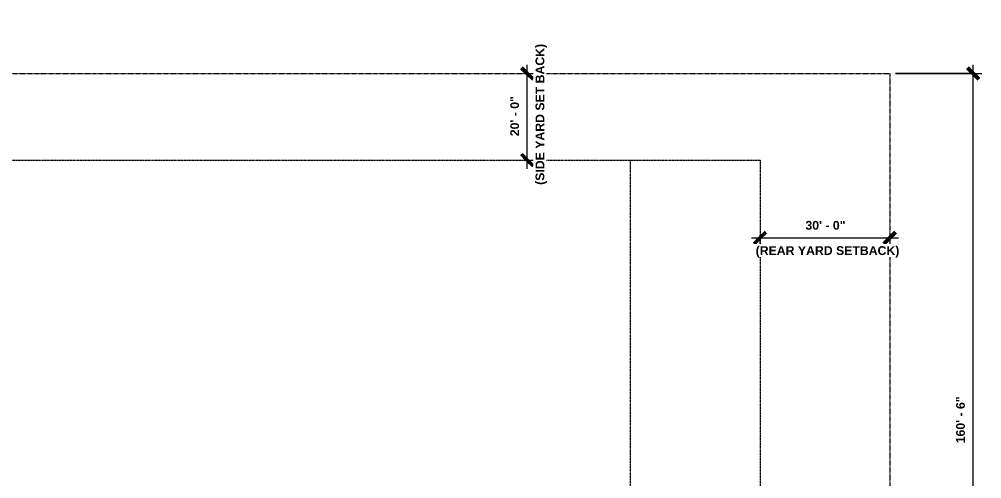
# Model space of a CAD drawing. Header units: inches. Extents: x 20001 to 27263, y -26025 to -18997.
# Drawn here: x 24592 to 27263, y -20323 to -19048 of the extents above; entities that cross this region are included whole.
import ezdxf

# ---------------------------------------------------------------- set-up
doc = ezdxf.new("R2010")
doc.units = ezdxf.units.IN
doc.header["$MEASUREMENT"] = 0
doc.linetypes.add('Center 1_4_', pattern=[0.53125, 0.25, -0.09375, 0.09375, -0.09375])
doc.linetypes.add('Hidden', pattern=[0.28125, 0.1875, -0.09375])
for name, color, linetype, lineweight in [('A-ANNO-DIMS', 211, 'Continuous', 9), ('A-ANNO-DIMS-256', 211, 'Continuous', 9), ('A-PROP-SBCK', 71, 'Hidden', 13), ('PROP', 3, 'Center 1_4_', 13)]:
    doc.layers.add(name, color=color, linetype=linetype, lineweight=lineweight)
doc.styles.add('Arial_B', font='arialbd.ttf', dxfattribs={"height": 24.354149})
doc.dimstyles.new('OD_Dimension_-_1_4__Tol__1', dxfattribs={"dimscale": 12, "dimtxt": 24, "dimasz": 2.666667, "dimexe": 2, "dimexo": 1.333333, "dimgap": 1.333333, "dimtad": 1, "dimrnd": 0.25, "dimzin": 1, "dimdsep": 46, "dimlunit": 4, "dimtxsty": 'Arial_B', "dimblk1": 'OBLIQUE', "dimblk2": 'OBLIQUE', "dimsah": 1, "dimcen": 0.09, "dimdle": 2, "dimazin": 0, "dimtfac": 1, "dimtdec": 4, "dimtix": 1, "dimtmove": 0, "dimatfit": 3, "dimfxl": 1, "dimtvp": 1, "dimtfill": 1, "dimfrac": 2, "dimtolj": 1, "dimtzin": 0, "dimlwd": 13, "dimlwe": 13, "dimarcsym": 2})

# ---------------------------------------------------------------- blocks, each defined once
blk = doc.blocks.new('DIMBLOCK83-Site Plan - Phase 1')
at = {"layer": 'A-ANNO-DIMS-256', "lineweight": 13}
for p, q in [((27239, -21124.3), (27239, -19174.2)), ((27023.5, -19198.2), (27263, -19198.2)), ((27239, -19198.2), (27023.5, -19198.2)), ((26293.6, -21124.3), (27263, -21124.3)), ((27239, -21124.3), (26293.6, -21124.3))]:
    blk.add_line(p, q, dxfattribs=at)
at = {"layer": 'A-ANNO-DIMS-256', "lineweight": 50}
for p, q in [((27239, -19198.2), (27223, -19182.2)), ((27239, -19198.2), (27255, -19214.2)), ((27239, -21124.3), (27223, -21108.3)), ((27239, -21124.3), (27255, -21140.3))]:
    blk.add_line(p, q, dxfattribs=at)
at = {"layer": 'A-ANNO-DIMS-256', "color": 0, "lineweight": 13, "insert": (27191.8, -20224.3), "char_height": 24.35, "width": 151.314, "attachment_point": 1, "rotation": 90, "line_spacing_factor": 0.938532, "style": 'Arial_B', "bg_fill": 3, "box_fill_scale": 1.25, "bg_fill_color": 0, "bg_fill_transparency": 0}
blk.add_mtext('160\' - 6"', dxfattribs=at)
blk = doc.blocks.new('_Oblique')
at = {"color": 0, "linetype": 'ByBlock', "lineweight": -2}
blk.add_line((-0.5, -0.5), (0.5, 0.5), dxfattribs=at)
blk = doc.blocks.new('DIMBLOCK92-Site Plan - Phase 1')
at = {"layer": 'A-ANNO-DIMS-256', "lineweight": 13}
for p, q in [((26623.5, -19654.4), (27031.5, -19654.4)), ((26647.5, -19647.8), (26647.5, -19678.4)), ((26647.5, -19654.4), (26647.5, -19647.8)), ((27007.5, -19647.8), (27007.5, -19678.4)), ((27007.5, -19654.4), (27007.5, -19647.8))]:
    blk.add_line(p, q, dxfattribs=at)
at = {"layer": 'A-ANNO-DIMS-256', "lineweight": 50}
for p, q in [((26647.5, -19654.4), (26631.5, -19670.4)), ((26647.5, -19654.4), (26663.5, -19638.4)), ((27007.5, -19654.4), (26991.5, -19670.4)), ((27007.5, -19654.4), (27023.5, -19638.4))]:
    blk.add_line(p, q, dxfattribs=at)
at = {"layer": 'A-ANNO-DIMS-256', "color": 0, "lineweight": 13, "insert": (26773.6, -19607.2), "char_height": 24.35, "width": 129.371, "attachment_point": 1, "line_spacing_factor": 0.938532, "style": 'Arial_B', "bg_fill": 3, "box_fill_scale": 1.25, "bg_fill_color": 0, "bg_fill_transparency": 0}
blk.add_mtext('30\' - 0"', dxfattribs=at)
at = {"layer": 'A-ANNO-DIMS-256', "color": 0, "lineweight": 13, "insert": (26635.5, -19677.3), "char_height": 24.354, "width": 460.8, "attachment_point": 1, "line_spacing_factor": 0.938532, "style": 'Arial_B', "bg_fill": 3, "box_fill_scale": 1.25, "bg_fill_color": 0, "bg_fill_transparency": 0}
blk.add_mtext('(REAR YARD SETBACK)', dxfattribs=at)
blk = doc.blocks.new('DIMBLOCK106-Site Plan - Phase 1')
at = {"layer": 'A-ANNO-DIMS-256', "lineweight": 13}
for p, q in [((26001.6, -19462.2), (26001.6, -19174.2)), ((25995, -19198.2), (26025.6, -19198.2)), ((26001.6, -19198.2), (25995, -19198.2)), ((25995, -19438.2), (26025.6, -19438.2)), ((26001.6, -19438.2), (25995, -19438.2))]:
    blk.add_line(p, q, dxfattribs=at)
at = {"layer": 'A-ANNO-DIMS-256', "lineweight": 50}
for p, q in [((26001.6, -19198.2), (25985.6, -19182.2)), ((26001.6, -19198.2), (26017.6, -19214.2)), ((26001.6, -19438.2), (25985.6, -19422.2)), ((26001.6, -19438.2), (26017.6, -19454.2))]:
    blk.add_line(p, q, dxfattribs=at)
at = {"layer": 'A-ANNO-DIMS-256', "color": 0, "lineweight": 13, "insert": (25954.4, -19372.1), "char_height": 24.35, "width": 129.371, "attachment_point": 1, "rotation": 90, "line_spacing_factor": 0.938532, "style": 'Arial_B', "bg_fill": 3, "box_fill_scale": 1.25, "bg_fill_color": 0, "bg_fill_transparency": 0}
blk.add_mtext('20\' - 0"', dxfattribs=at)
at = {"layer": 'A-ANNO-DIMS-256', "color": 0, "lineweight": 13, "insert": (26024.5, -19507.1), "char_height": 24.354, "width": 453.486, "attachment_point": 1, "rotation": 90, "line_spacing_factor": 0.938532, "style": 'Arial_B', "bg_fill": 3, "box_fill_scale": 1.25, "bg_fill_color": 0, "bg_fill_transparency": 0}
blk.add_mtext('(SIDE YARD SET BACK)', dxfattribs=at)

msp = doc.modelspace()

# ---------------------------------------------------------------- linework, layer by layer
at = {"layer": 'A-PROP-SBCK'}
for p, q in [((21404.23523, -19438.18055), (26647.51523, -19438.18055)), ((26287.51523, -19438.18055), (26287.51523, -25779.86428)), ((26647.51523, -19438.18055), (26647.51523, -25801.37622))]:
    msp.add_line(p, q, dxfattribs=at)
at = {"layer": 'PROP'}
for p, q in [((20984.23523, -19198.18055), (27007.51523, -19198.18055)), ((27007.51523, -19198.18055), (27007.51523, -25943.10222))]:
    msp.add_line(p, q, dxfattribs=at)

# ---------------------------------------------------------------- next in the draw order: dimensions: what is measured, and where the dimension line sits
at = {"layer": 'A-ANNO-DIMS', "lineweight": 13}
dim = msp.add_linear_dim(base=(26001.62496, -19198.18055), p1=(25978.99754, -19438.18055), p2=(25978.99754, -19198.18055), angle=90, text='<>\\X(SIDE YARD SET BACK)', dimstyle='OD_Dimension_-_1_4__Tol__1', override={"dimpost": '<>', "dimfxl": 240}, dxfattribs=at)
dim.commit()
dim.dimension.update_dxf_attribs({"geometry": 'DIMBLOCK106-Site Plan - Phase 1', "text_midpoint": (26001.62496, -19318.18055)})
dim = msp.add_linear_dim(base=(27238.96275, -19198.18055), p1=(26277.64023, -21124.30281), p2=(27007.51523, -19198.18055), angle=90, dimstyle='OD_Dimension_-_1_4__Tol__1', override={"dimpost": '<>', "dimfxl": 2059.772915}, dxfattribs=at)
dim.commit()
dim.dimension.update_dxf_attribs({"geometry": 'DIMBLOCK83-Site Plan - Phase 1', "text_midpoint": (27210.52818, -20161.24168)})

# ---------------------------------------------------------------- next in the draw order: dimensions: what is measured, and where the dimension line sits
dim = msp.add_linear_dim(base=(27007.51523, -19654.40547), p1=(26647.51523, -19631.77805), p2=(27007.51523, -19631.77805), text='<>\\X(REAR YARD SETBACK)', dimstyle='OD_Dimension_-_1_4__Tol__1', override={"dimpost": '<>', "dimfxl": 360}, dxfattribs=at)
dim.commit()
dim.dimension.update_dxf_attribs({"geometry": 'DIMBLOCK92-Site Plan - Phase 1', "text_midpoint": (26827.51523, -19654.40547)})

doc.saveas('drawing.dxf')
